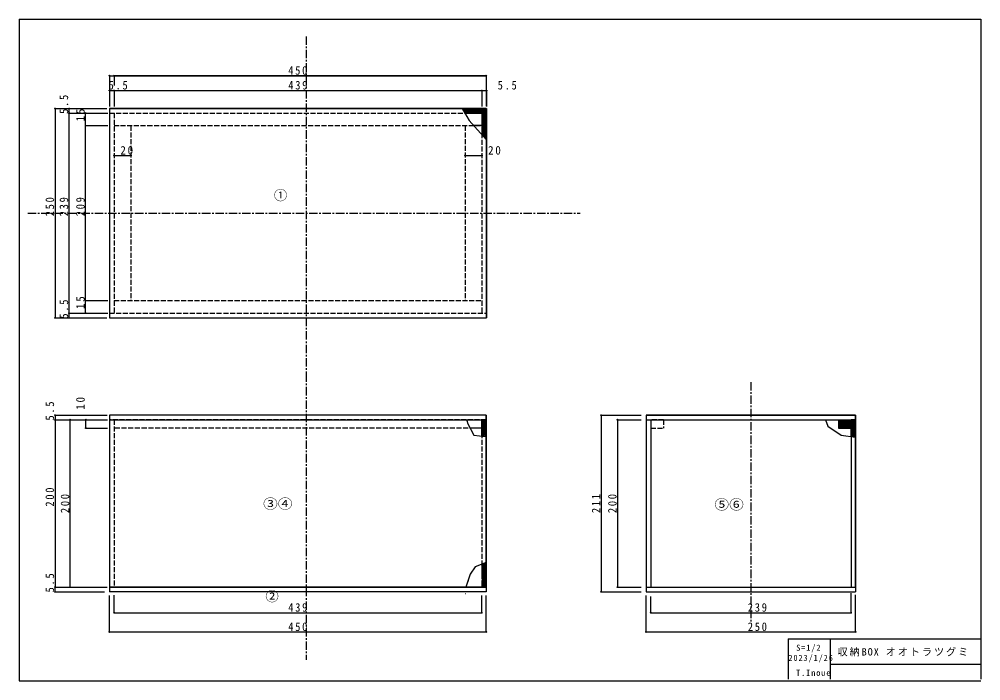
# Model space of a CAD drawing. Units: millimetres, scale not verified. Extents: x -584 to 564, y -400 to 390.
import ezdxf
from ezdxf.enums import TextEntityAlignment as Align

# ---------------------------------------------------------------- set-up
doc = ezdxf.new("R2010")
doc.units = ezdxf.units.MM
doc.header["$LTSCALE"] = 2
doc.header["$PDMODE"] = 32
doc.header["$PDSIZE"] = 1
doc.linetypes.add('CHAIN1', pattern=[8, 5, -1, 1, -1])
doc.linetypes.add('DASHED3', pattern=[4, 3, -1])
for name, color, linetype in [('3-0_中心線1', 4, 'Continuous'), ('3-2_形状線1', 7, 'Continuous'), ('3-3_形状線2', 4, 'Continuous'), ('3-5_レイヤ1', 7, 'Continuous'), ('3-E_レイヤ10', 5, 'Continuous')]:
    doc.layers.add(name, color=color, linetype=linetype)
doc.styles.add('ＭＳ ゴシック', font='')
doc.styles.get('ＭＳ ゴシック').set_extended_font_data('MS Gothic')

msp = doc.modelspace()

# ---------------------------------------------------------------- linework, layer by layer
at = {"layer": '3-0_中心線1', "linetype": 'CHAIN1'}
for p, q in [((-241.316, 369.342), (-241.316, -33.158)), ((-573.816, 158.421), (85.658, 158.421)), ((-241.316, -33.158), (-241.316, -374.868)), ((289.605, -43.289), (289.605, -329.737))]:
    msp.add_line(p, q, dxfattribs=at)
at = {"layer": '3-0_中心線1', "color": 7}
for p, q in [((-476.316, 322.578), (-26.393, 322.578)), ((-26.393, 322.578), (-470.816, 322.578)), ((-470.816, 304.933), (-31.716, 304.933)), ((-523.099, -288.289), (-523.099, -88.289)), ((110.82, -82.789), (110.82, -293.789)), ((130.377, -88.289), (130.377, -288.289)), ((-541.256, -293.789), (-541.256, -288.289)), ((-476.316, -288.289), (-476.316, -293.789)), ((-26.347, -293.789), (-476.316, -293.789)), ((-26.347, -288.289), (-26.347, -293.789)), ((164.605, -288.289), (164.605, -293.789)), ((164.605, -293.789), (414.605, -293.789)), ((414.605, -288.289), (414.605, -293.789)), ((-470.816, -318.684), (-31.847, -318.684)), ((-476.316, -341.711), (-26.347, -341.711))]:
    msp.add_line(p, q, dxfattribs=at)
at = {"layer": '3-0_中心線1'}
for p, q in [((-470.816, 322.578), (-470.816, 310.933)), ((-523.099, -88.289), (-482.316, -88.289)), ((110.82, -82.789), (158.605, -82.789)), ((130.377, -88.289), (158.605, -88.289)), ((135.965, -82.789), (158.605, -82.789)), ((-541.256, -288.289), (-484.947, -288.289)), ((-541.256, -293.789), (-482.316, -293.789)), ((-523.099, -288.289), (-482.316, -288.289)), ((110.82, -293.789), (158.605, -293.789)), ((130.377, -288.289), (158.605, -288.289))]:
    msp.add_line(p, q, dxfattribs=at)
for p in [(-476.316, 322.578), (-470.816, 322.578), (-26.393, 322.578), (-470.816, 304.933), (-31.716, 304.933), (-523.099, -88.289), (110.82, -82.789), (130.377, -88.289), (-541.256, -288.289), (-541.256, -293.789), (-523.099, -288.289), (110.82, -293.789), (130.377, -288.289), (-470.816, -318.684), (-31.847, -318.684), (-476.316, -341.711), (-26.347, -341.711)]:
    msp.add_point(p, dxfattribs=at)
at = {"layer": '3-2_形状線1'}
for p, q in [((-476.316, 283.421), (-476.316, 33.421)), ((-476.316, 283.421), (-26.216, 283.421)), ((-26.216, 283.421), (-26.216, 33.421)), ((-476.316, 33.421), (-26.216, 33.421)), ((-476.316, -82.789), (-476.316, -288.289)), ((-26.347, -82.789), (-476.316, -82.789)), ((-26.347, -82.789), (-26.347, -108.054)), ((164.605, -82.789), (414.605, -82.789)), ((164.605, -82.789), (164.605, -288.289)), ((414.605, -82.789), (414.605, -288.289)), ((-26.347, -108.054), (-26.347, -288.289)), ((-26.347, -288.289), (-476.316, -288.289)), ((164.605, -288.289), (414.605, -288.289))]:
    msp.add_line(p, q, dxfattribs=at)
at = {"layer": '3-3_形状線2'}
for p, q in [((-476.316, 322.578), (-476.316, 286.027)), ((-26.393, 322.578), (-26.393, 286.027)), ((-476.316, 304.933), (-476.316, 285.607)), ((-470.816, 304.933), (-470.816, 285.607)), ((-31.716, 304.933), (-31.716, 285.607)), ((-26.216, 304.933), (-26.216, 285.607)), ((-541.256, 283.421), (-479.917, 283.421)), ((-524.451, 283.421), (-479.497, 283.421)), ((-524.451, 277.921), (-479.497, 277.921)), ((-504.705, 277.921), (-478.236, 277.921)), ((-504.705, 262.921), (-478.236, 262.921)), ((-51.716, 227.209), (-51.716, 228.049)), ((-31.716, 227.209), (-31.716, 228.049)), ((-504.705, 53.921), (-478.236, 53.921)), ((-524.451, 38.921), (-479.497, 38.921)), ((-504.705, 38.921), (-478.236, 38.921)), ((-541.256, 33.421), (-479.917, 33.421)), ((-524.451, 33.421), (-479.497, 33.421)), ((-541.256, -82.789), (-478.947, -82.789)), ((-541.256, -88.289), (-478.947, -88.289)), ((-523.099, -88.289), (-479.195, -88.289)), ((-504.38, -88.289), (-478.514, -88.289)), ((-504.38, -98.289), (-478.514, -98.289)), ((-541.256, -288.289), (-478.947, -288.289)), ((-523.099, -288.289), (-479.195, -288.289)), ((-476.316, -341.711), (-476.316, -298.324)), ((-470.816, -318.684), (-470.816, -297.844)), ((-31.847, -318.684), (-31.847, -298.164)), ((-26.347, -341.711), (-26.347, -298.324)), ((164.605, -341.711), (164.605, -298.004)), ((409.105, -318.684), (409.105, -295.444)), ((414.605, -341.711), (414.605, -297.524)), ((170.105, -318.684), (170.105, -299.285))]:
    msp.add_line(p, q, dxfattribs=at)
at = {"layer": '3-3_形状線2', "color": 7}
for p, q in [((-476.316, 304.933), (-470.816, 304.933)), ((-31.716, 304.933), (-26.216, 304.933)), ((-541.256, 283.421), (-541.256, 33.421)), ((-524.451, 277.921), (-524.451, 283.421)), ((-524.451, 38.921), (-524.451, 277.921)), ((-504.705, 262.921), (-504.705, 277.921)), ((-504.705, 53.921), (-504.705, 262.921)), ((-470.816, 227.209), (-450.816, 227.209)), ((-51.716, 227.209), (-31.716, 227.209)), ((-504.705, 38.921), (-504.705, 53.921)), ((-524.451, 33.421), (-524.451, 38.921)), ((-541.256, -82.789), (-541.256, -88.289)), ((-541.256, -88.289), (-541.256, -288.289)), ((-504.38, -98.289), (-504.38, -88.289)), ((-523.099, -288.289), (-523.099, -282.789)), ((170.105, -318.684), (409.105, -318.684)), ((164.605, -341.711), (414.605, -341.711))]:
    msp.add_line(p, q, dxfattribs=at)
at = {"layer": '3-3_形状線2'}
for p in [(-476.316, 322.578), (-26.393, 322.578), (-476.316, 304.933), (-470.816, 304.933), (-31.716, 304.933), (-26.216, 304.933), (-541.256, 283.421), (-524.451, 283.421), (-524.451, 277.921), (-504.705, 277.921), (-504.705, 262.921), (-470.816, 227.209), (-450.816, 227.209), (-51.716, 227.209), (-31.716, 227.209), (-504.705, 53.921), (-524.451, 38.921), (-504.705, 38.921), (-541.256, 33.421), (-524.451, 33.421), (-541.256, -82.789), (-541.256, -88.289), (-523.099, -88.289), (-504.38, -88.289), (-504.38, -98.289), (-541.256, -288.289), (-470.816, -318.684), (-31.847, -318.684), (170.105, -318.684), (409.105, -318.684), (-476.316, -341.711), (-26.347, -341.711), (164.605, -341.711), (414.605, -341.711)]:
    msp.add_point(p, dxfattribs=at)
at = {"layer": '3-5_レイヤ1'}
for p, q in [((-476.316, 283.421), (-476.316, 33.421)), ((-26.393, 283.421), (-476.316, 283.421)), ((-55.082, 283.421), (-51.823, 277.921)), ((-55.082, 283.421), (-51.823, 277.921)), ((-54.932, 283.166), (-54.677, 283.421)), ((-54.405, 282.278), (-53.263, 283.421)), ((-53.879, 281.39), (-51.849, 283.421)), ((-53.353, 280.502), (-50.434, 283.421)), ((-52.827, 279.614), (-49.02, 283.421)), ((-52.301, 278.726), (-47.606, 283.421)), ((-51.823, 277.921), (-26.216, 277.921)), ((-51.692, 277.921), (-46.192, 283.421)), ((-50.278, 277.921), (-44.778, 283.421)), ((-48.863, 277.921), (-43.363, 283.421)), ((-47.449, 277.921), (-41.949, 283.421)), ((-46.035, 277.921), (-40.535, 283.421)), ((-44.621, 277.921), (-39.121, 283.421)), ((-43.206, 277.921), (-37.706, 283.421)), ((-41.792, 277.921), (-36.292, 283.421)), ((-40.378, 277.921), (-34.878, 283.421)), ((-38.964, 277.921), (-33.464, 283.421)), ((-37.55, 277.921), (-32.05, 283.421)), ((-36.135, 277.921), (-30.635, 283.421)), ((-34.721, 277.921), (-29.221, 283.421)), ((-33.307, 277.921), (-27.807, 283.421)), ((-31.893, 277.921), (-26.393, 283.421)), ((-31.716, 276.684), (-26.216, 282.184)), ((-31.716, 275.27), (-26.216, 280.77)), ((-31.716, 273.855), (-26.216, 279.355)), ((-31.716, 272.441), (-26.216, 277.941)), ((-31.716, 277.921), (-31.716, 252.301)), ((-31.716, 277.921), (-31.716, 252.301)), ((-31.716, 271.027), (-26.216, 276.527)), ((-26.216, 33.421), (-26.216, 283.421)), ((-26.216, 246.083), (-26.216, 283.421)), ((-31.716, 269.613), (-26.216, 275.113)), ((-31.716, 268.198), (-26.216, 273.698)), ((-31.716, 266.784), (-26.216, 272.284)), ((-31.716, 265.37), (-26.216, 270.87)), ((-31.716, 263.956), (-26.216, 269.456)), ((-31.716, 262.542), (-26.216, 268.042)), ((-31.716, 261.127), (-26.216, 266.627)), ((-31.716, 259.713), (-26.216, 265.213)), ((-31.716, 262.921), (-41.111, 262.921)), ((-31.716, 258.299), (-26.216, 263.799)), ((-31.716, 256.885), (-26.216, 262.385)), ((-31.716, 255.471), (-26.216, 260.971)), ((-31.716, 254.056), (-26.216, 259.556)), ((-31.716, 252.642), (-26.216, 258.142)), ((-31.212, 251.731), (-26.216, 256.728)), ((-30.548, 250.981), (-26.216, 255.314)), ((-29.885, 250.231), (-26.216, 253.9)), ((-29.221, 249.48), (-26.216, 252.485)), ((-28.557, 248.73), (-26.216, 251.071)), ((-27.893, 247.979), (-26.216, 249.657)), ((-27.229, 247.229), (-26.216, 248.243)), ((-26.566, 246.479), (-26.216, 246.828)), ((-476.316, 33.421), (-26.216, 33.421)), ((-476.316, -82.789), (-476.316, -288.289)), ((-26.347, -82.789), (-476.316, -82.789)), ((-476.316, -88.289), (-26.347, -88.289)), ((-31.847, -88.315), (-31.822, -88.289)), ((-31.847, -89.729), (-30.408, -88.289)), ((-31.847, -91.143), (-28.994, -88.289)), ((-31.847, -92.558), (-27.579, -88.289)), ((-26.347, -88.289), (-31.847, -88.289)), ((-31.847, -107.632), (-31.847, -88.289)), ((-31.847, -93.972), (-26.347, -88.472)), ((-31.847, -95.386), (-26.347, -89.886)), ((-31.847, -96.8), (-26.347, -91.3)), ((-31.847, -96.8), (-26.347, -91.3)), ((-26.347, -288.289), (-26.347, -82.789)), ((164.605, -88.289), (414.605, -88.289)), ((170.105, -88.289), (170.105, -288.289)), ((378.546, -88.289), (381.488, -96.135)), ((394.105, -98.041), (403.857, -88.289)), ((394.105, -96.627), (402.443, -88.289)), ((394.105, -95.213), (401.028, -88.289)), ((394.105, -93.798), (399.614, -88.289)), ((394.105, -92.384), (398.2, -88.289)), ((394.105, -90.97), (396.786, -88.289)), ((394.105, -89.556), (395.372, -88.289)), ((395.271, -98.289), (405.271, -88.289)), ((396.685, -98.289), (406.685, -88.289)), ((398.099, -98.289), (408.099, -88.289)), ((399.514, -98.289), (409.514, -88.289)), ((400.928, -98.289), (410.928, -88.289)), ((402.342, -98.289), (412.342, -88.289)), ((403.756, -98.289), (413.756, -88.289)), ((405.171, -98.289), (414.605, -88.855)), ((406.585, -98.289), (414.605, -90.269)), ((407.999, -98.289), (414.605, -91.683)), ((408.89, -88.306), (408.89, -108.433)), ((409.105, -88.289), (409.105, -288.289)), ((-48.802, -92.271), (-41.181, -106.82)), ((-31.847, -98.289), (-45.649, -98.289)), ((-31.847, -98.214), (-26.347, -92.714)), ((-31.847, -99.629), (-26.347, -94.129)), ((-31.847, -101.043), (-26.347, -95.543)), ((-31.847, -102.457), (-26.347, -96.957)), ((-31.847, -103.871), (-26.347, -98.371)), ((-31.847, -105.285), (-26.347, -99.785)), ((-31.847, -106.7), (-26.347, -101.2)), ((-31.365, -107.632), (-26.347, -102.614)), ((381.488, -96.135), (397.146, -106.9)), ((408.89, -98.813), (414.605, -93.097)), ((408.89, -100.227), (414.605, -94.512)), ((408.89, -101.641), (414.605, -95.926)), ((408.89, -103.056), (414.605, -97.34)), ((408.89, -104.47), (414.605, -98.754)), ((408.89, -105.884), (414.605, -100.168)), ((408.89, -107.298), (414.605, -101.583)), ((409.162, -108.44), (414.605, -102.997)), ((-41.181, -106.82), (-34.402, -107.409)), ((-34.402, -107.409), (-26.347, -108.11)), ((-29.951, -107.632), (-26.347, -104.028)), ((-28.537, -107.632), (-26.347, -105.442)), ((-27.122, -107.632), (-26.347, -106.857)), ((397.146, -106.9), (414.544, -109.13)), ((410.416, -108.601), (414.605, -104.411)), ((411.669, -108.762), (414.605, -105.825)), ((412.923, -108.922), (414.605, -107.24)), ((414.176, -109.083), (414.605, -108.654)), ((-26.347, -258.698), (-39.84, -264.128)), ((-31.847, -263.677), (-27.219, -259.049)), ((-31.847, -265.092), (-26.347, -259.592)), ((-31.847, -262.263), (-29.585, -260.001)), ((-31.847, -260.911), (-31.847, -277.289)), ((-31.847, -266.506), (-26.347, -261.006)), ((-31.847, -267.92), (-26.347, -262.42)), ((-31.847, -269.334), (-26.347, -263.834)), ((-26.347, -288.289), (-26.347, -258.698)), ((-45.58, -272.64), (-50.852, -288.289)), ((-39.84, -264.128), (-45.58, -272.64)), ((-31.847, -270.748), (-26.347, -265.248)), ((-31.847, -272.163), (-26.347, -266.663)), ((-31.847, -273.577), (-26.347, -268.077)), ((-31.847, -274.991), (-26.347, -269.491)), ((-31.847, -276.405), (-26.347, -270.905)), ((-31.847, -279.234), (-26.347, -273.734)), ((-31.847, -280.648), (-26.347, -275.148)), ((-31.582, -277.554), (-26.347, -272.32)), ((-47.147, -277.289), (-48.999, -282.789)), ((-47.147, -277.289), (-48.999, -282.789)), ((-47.285, -277.701), (-46.874, -277.289)), ((-31.847, -282.062), (-26.347, -276.562)), ((-31.847, -283.476), (-26.347, -277.976)), ((-31.847, -284.891), (-26.347, -279.391)), ((-31.847, -286.305), (-26.347, -280.805)), ((-31.847, -287.719), (-26.347, -282.219)), ((-31.847, -282.789), (-31.847, -288.289)), ((-31.004, -288.289), (-26.347, -283.633)), ((-29.589, -288.289), (-26.347, -285.047)), ((-28.175, -288.289), (-26.347, -286.462)), ((-476.316, -288.289), (-26.347, -288.289)), ((-51.519, -295.601), (-51.321, -295.601)), ((-26.761, -288.289), (-26.347, -287.876))]:
    msp.add_line(p, q, dxfattribs=at)
at = {"layer": '3-5_レイヤ1', "linetype": 'DASHED3'}
for p, q in [((-476.316, 277.921), (-26.216, 277.921)), ((-470.816, 277.921), (-470.816, 38.921)), ((-31.716, 277.921), (-31.716, 38.921)), ((-470.816, 262.921), (-463.083, 262.921)), ((-470.816, 262.921), (-470.129, 262.921)), ((-463.083, 262.921), (-31.336, 262.921)), ((-450.816, 262.921), (-450.816, 53.921)), ((-51.716, 262.921), (-51.716, 53.921)), ((-470.816, 53.921), (-31.716, 53.921)), ((-476.316, 38.921), (-26.216, 38.921)), ((-26.347, -88.289), (-476.316, -88.289)), ((-470.816, -88.289), (-470.816, -288.289)), ((-31.847, -88.289), (-31.847, -288.289)), ((185.105, -88.289), (170.105, -88.289)), ((185.105, -88.289), (185.105, -98.289)), ((-31.847, -98.289), (-470.816, -98.289)), ((170.105, -98.289), (185.105, -98.289))]:
    msp.add_line(p, q, dxfattribs=at)
at = {"layer": '3-5_レイヤ1'}
for points in [[(-55.082, 283.421), (-46.635, 269.166), (-26.586, 246.501)], [(-50.014, -88.289), (-49.343, -90.492), (-48.802, -92.271)], [(394.105, -88.289), (394.105, -98.289), (409.105, -98.289)], [(394.105, -88.289), (409.105, -88.289), (409.105, -98.289)], [(409.105, -108.433), (414.605, -109.138), (414.605, -88.289), (409.105, -88.289)]]:
    msp.add_lwpolyline(points, dxfattribs=at)
msp.add_lwpolyline([(164.605, -82.789), (164.605, -288.289), (414.605, -288.289), (414.605, -82.789)], close=True, dxfattribs=at)
at = {"layer": '3-5_レイヤ1', "linetype": 'DASHED3'}
msp.add_lwpolyline([(185.105, -88.289), (170.105, -88.289), (170.105, -98.289)], dxfattribs=at)
at = {"layer": '3-E_レイヤ10'}
for p, q in [((-584, 390), (564, 390)), ((-584, 390), (-584, -400)), ((564, 390), (564, -397.895)), ((334, -350), (334, -397.895)), ((334, -350), (564, -350)), ((384, -350), (384, -397.895)), ((384, -380), (564, -380)), ((-584, -400), (564, -400))]:
    msp.add_line(p, q, dxfattribs=at)

# ---------------------------------------------------------------- texts
at = {"layer": '3-0_中心線1', "color": 2, "char_height": 10.26, "attachment_point": 7, "style": 'ＭＳ ゴシック'}
for s, insert in [('\\T1.32;\\W0.9;450', (-262.854, 323.578)), ('\\T1.32;\\W0.9;439', (-262.766, 305.933)), ('\\T1.32;\\W0.9;439', (-262.832, -317.684)), ('\\T1.32;\\W0.9;450', (-262.832, -340.711))]:
    msp.add_mtext(s, dxfattribs=dict(at, insert=insert))
at = {"layer": '3-0_中心線1', "color": 2, "char_height": 10.26, "attachment_point": 7, "rotation": 90, "style": 'ＭＳ ゴシック'}
for s, insert in [('\\T1.32;\\W0.9;200', (-524.099, -199.789)), ('\\T1.32;\\W0.9;211', (109.82, -199.789)), ('\\T1.32;\\W0.9;200', (129.377, -199.789)), ('\\T1.32;\\W0.9;5.5', (-542.256, -294.539))]:
    msp.add_mtext(s, dxfattribs=dict(at, insert=insert))
at = {"layer": '3-3_形状線2', "color": 2, "style": 'ＭＳ ゴシック'}
for s, p in [('①', (-280, 170.395)), ('②', (-290.132, -308.553))]:
    msp.add_text(s, height=11.73, dxfattribs=at).set_placement(p, align=Align.BOTTOM_LEFT)
at = {"layer": '3-3_形状線2', "color": 2, "style": 'ＭＳ ゴシック', "width": 1.1}
for s, p in [('③④', (-292.895, -198.026)), ('⑤⑥', (245.921, -198.947))]:
    msp.add_text(s, height=11.73, dxfattribs=at).set_placement(p, align=Align.BOTTOM_LEFT)
at = {"layer": '3-3_形状線2', "color": 2, "char_height": 10.26, "attachment_point": 7, "style": 'ＭＳ ゴシック'}
for s, insert in [('\\T1.32;\\W0.9;5.5', (-477.316, 305.933)), ('\\T1.32;\\W0.9;5.5', (-12.816, 305.933)), ('\\T1.31;\\W0.95;20', (-463.316, 228.209)), ('\\T1.31;\\W0.95;20', (-24.316, 228.209)), ('\\T1.32;\\W0.9;239', (285.855, -317.684)), ('\\T1.32;\\W0.9;250', (285.855, -340.711))]:
    msp.add_mtext(s, dxfattribs=dict(at, insert=insert))
at = {"layer": '3-3_形状線2', "color": 2, "char_height": 10.26, "attachment_point": 7, "rotation": 90, "style": 'ＭＳ ゴシック'}
for s, insert in [('\\T1.32;\\W0.9;5.5', (-525.451, 276.921)), ('\\T1.31;\\W0.95;15', (-505.705, 267.921)), ('\\T1.32;\\W0.9;250', (-542.256, 154.671)), ('\\T1.32;\\W0.9;239', (-525.451, 154.671)), ('\\T1.32;\\W0.9;209', (-505.705, 154.671)), ('\\T1.31;\\W0.95;15', (-505.705, 43.921)), ('\\T1.32;\\W0.9;5.5', (-525.451, 32.421)), ('\\T1.32;\\W0.9;5.5', (-542.256, -89.289)), ('\\T1.31;\\W0.95;10', (-505.676, -76.364)), ('\\T1.32;\\W0.9;200', (-542.256, -192.039))]:
    msp.add_mtext(s, dxfattribs=dict(at, insert=insert))
at = {"layer": '3-3_形状線2', "color": 3, "attachment_point": 7, "style": 'ＭＳ ゴシック'}
for s, insert, char_height in [('\\T1.22;\\W0.9;S=1/2', (343.636, -365.987), 7.331), ('\\T1.2;収納BOX\\~オオトラツグミ', (393.04, -370.88), 8.798), ('\\T1.22;\\W0.9;2023/1/26', (334.324, -378.093), 7.331), ('\\T1.22;\\W0.9;T.Inoue', (343.467, -394.264), 7.331)]:
    msp.add_mtext(s, dxfattribs=dict(at, insert=insert, char_height=char_height))

doc.saveas('drawing.dxf')
